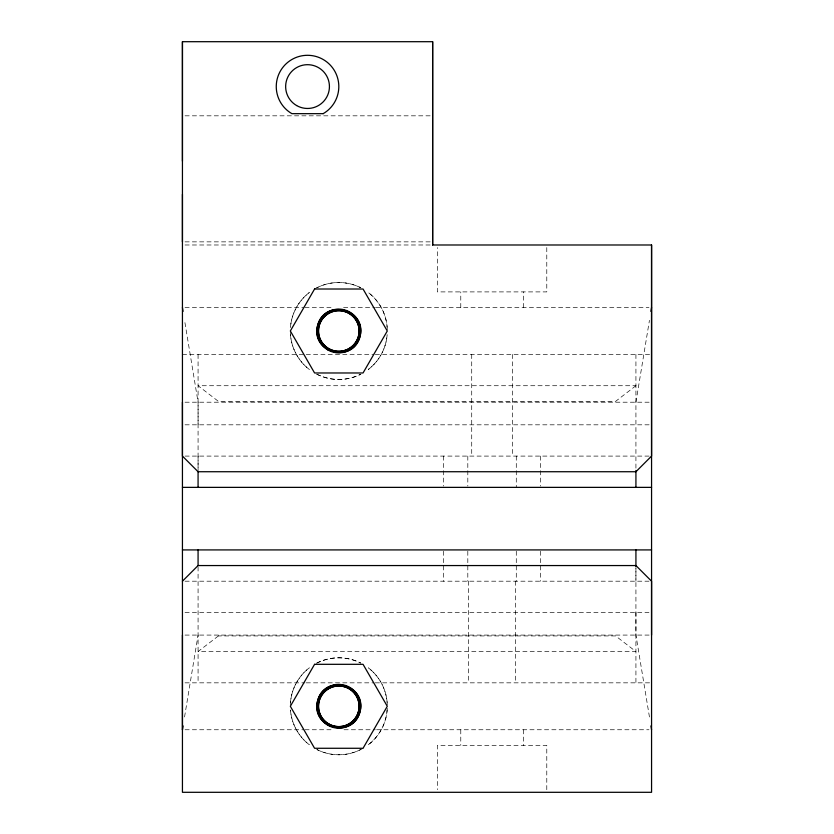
<?xml version="1.0" encoding="UTF-8"?>
<svg xmlns="http://www.w3.org/2000/svg" width="834" height="834" viewBox="0 0 834 834"><rect width="100%" height="100%" fill="white"/><g stroke="black" fill="none" stroke-linecap="round" stroke-linejoin="round"><path stroke-width="0.63" stroke-dasharray="4.17 3.13" d="M198.075 471.731L198.075 402.207L184.554 320.329M460.775 307.538L460.775 291.9M523.325 307.538L523.325 291.9M184.554 716.959L198.075 635.081M635.925 402.207L649.446 320.329M185.044 115.822L431.334 115.822M185.044 241.86L431.334 241.86M185.044 244.987L431.334 244.987M185.033 307.538L303.628 307.538M304.931 307.538L333.6 307.538M343.577 307.538L375.3 307.538M376.061 307.538L648.967 307.538M182.438 354.45L304.931 354.45M306.234 354.45L373.997 354.45M375.3 354.45L651.562 354.45M185.044 402.207L651.562 402.207M185.044 424.819L651.562 424.819M185.044 456.094L651.562 456.094M185.044 581.194L648.956 581.194M185.044 612.469L648.956 612.469M185.044 635.081L651.562 635.081M185.044 682.837L304.931 682.837M306.234 682.837L373.997 682.837M375.3 682.837L651.562 682.837M185.044 729.75L303.628 729.75M304.931 729.75L333.6 729.75M344.025 729.75L375.3 729.75M376.603 729.75L648.956 729.75M649.446 716.959L635.925 635.081L635.925 568.131L635.925 581.194M635.925 354.45L635.925 471.731M635.925 612.469L635.925 682.837M546.781 247.594L546.781 291.9L437.318 291.9L437.318 247.594M546.781 789.694L546.781 745.387L437.318 745.387L437.318 789.694M540.526 456.094L540.526 486.066M540.526 551.222L540.526 581.194M523.325 729.75L523.325 745.387M516.288 456.094L516.288 487.369M516.288 551.222L516.288 581.194M515.506 581.194L515.506 682.837M512.378 354.45L512.378 456.094M471.721 354.45L471.721 456.094M468.593 581.194L468.593 682.837M467.811 456.094L467.811 486.066M467.811 551.222L467.811 581.194M460.775 729.75L460.775 745.387M443.573 456.094L443.573 486.066M443.573 551.222L443.573 581.194M198.075 354.45L198.075 424.819M198.075 456.094L198.075 470.428M198.075 566.849L198.075 682.837M360.83 749.485A48.476 48.476 0 0 1 316.795 749.485M290.482 702.499A48.476 48.476 0 0 1 309.299 667.836A48.476 48.476 0 0 0 290.357 705.032M316.795 663.103A48.476 48.476 0 0 1 360.83 663.103A48.476 48.476 0 0 0 314.574 664.312M387.143 702.499A48.476 48.476 0 0 0 368.326 667.836A48.476 48.476 0 0 1 387.268 705.032M290.482 334.788A48.476 48.476 0 0 0 309.299 369.452A48.476 48.476 0 0 1 290.357 332.255M316.795 287.803A48.476 48.476 0 0 1 360.83 287.803M387.268 329.732A48.476 48.476 0 0 0 368.326 292.536A48.476 48.476 0 0 1 387.143 327.199M363.051 748.275A48.476 48.476 0 0 1 314.574 748.275M314.574 289.012A48.476 48.476 0 0 1 363.051 289.012M218.404 635.925L198.075 651.562L635.925 651.562L615.596 635.925L218.404 635.925M635.925 385.725L615.596 401.363L218.404 401.363L198.075 385.725L635.925 385.725M368.326 744.752A48.476 48.476 0 0 0 387.268 707.555A48.476 48.476 0 0 1 368.326 744.752M290.482 710.088A48.476 48.476 0 0 0 309.299 744.752A48.476 48.476 0 0 1 290.482 710.088M368.326 369.452A48.476 48.476 0 0 0 387.143 334.788A48.476 48.476 0 0 1 368.326 369.452M316.795 374.185A48.476 48.476 0 0 0 360.83 374.185A48.476 48.476 0 0 1 316.795 374.185M309.299 292.536A48.476 48.476 0 0 0 290.482 327.199A48.476 48.476 0 0 1 309.299 292.536"/><path stroke-width="1.25" d="M182.438 635.081L182.438 729.75L183.073 725.914M182.438 402.207L182.438 456.094L198.075 471.731L635.925 471.731L651.562 456.094L651.562 244.987L432.637 244.987L432.637 41.7L182.438 41.7L182.438 161.15M182.438 241.86L182.438 194.343M651.562 635.081L651.562 581.194L635.925 565.556L198.075 565.556L182.438 581.194M650.927 311.374L651.562 307.538M182.438 487.369L651.562 487.369M182.438 549.919L651.562 549.919M650.927 725.914L651.562 729.75M182.438 307.538L183.073 311.374M651.562 244.987L651.562 792.3L182.438 792.3L182.438 41.7M635.925 470.428L635.925 487.369M635.925 549.919L635.925 566.859M432.637 41.7L432.637 244.987M198.075 471.731L198.075 487.369M198.075 549.919L198.075 565.556M317.671 325.333C310.029 352.709 352.886 364.187 359.954 336.665C367.596 309.278 324.739 297.801 317.671 325.333M317.671 700.623C310.029 728.009 352.886 739.487 359.954 711.955C367.596 684.578 324.739 673.101 317.671 700.623M314.574 289.012L290.336 330.994L314.574 372.975L363.051 372.975L387.289 330.994L363.051 289.012L314.574 289.012M314.574 664.312L290.336 706.294L314.574 748.275L363.051 748.275L387.289 706.294L363.051 664.312L314.574 664.312M323.175 113.664L291.9 113.664A31.275 31.275 0 0 1 283.581 66.47A31.275 31.275 0 0 1 331.494 66.47A31.275 31.275 0 0 1 323.175 113.664M324.436 720.67A20.329 20.329 0 0 0 358.453 711.558A20.329 20.329 0 0 0 333.548 686.653A20.329 20.329 0 0 0 324.436 720.67M328.648 723.902A20.329 20.329 0 0 0 359.141 706.294A20.329 20.329 0 0 0 328.648 688.686A20.329 20.329 0 0 0 328.648 723.902M327.866 725.257A21.892 21.892 0 0 0 360.705 706.294A21.892 21.892 0 0 0 327.866 687.331A21.892 21.892 0 0 0 327.866 725.257M324.436 345.37A20.329 20.329 0 0 0 358.453 336.258A20.329 20.329 0 0 0 333.548 311.353A20.329 20.329 0 0 0 324.436 345.37A20.329 20.329 0 0 0 358.453 336.258A20.329 20.329 0 0 0 333.548 311.353A20.329 20.329 0 0 0 324.436 345.37M327.866 349.957A21.892 21.892 0 0 0 360.705 330.994A21.892 21.892 0 0 0 327.866 312.031A21.892 21.892 0 0 0 327.866 349.957M296.591 105.532A21.892 21.892 0 0 0 329.43 86.58A21.892 21.892 0 0 0 296.591 67.617A21.892 21.892 0 0 0 296.591 105.532"/></g></svg>
